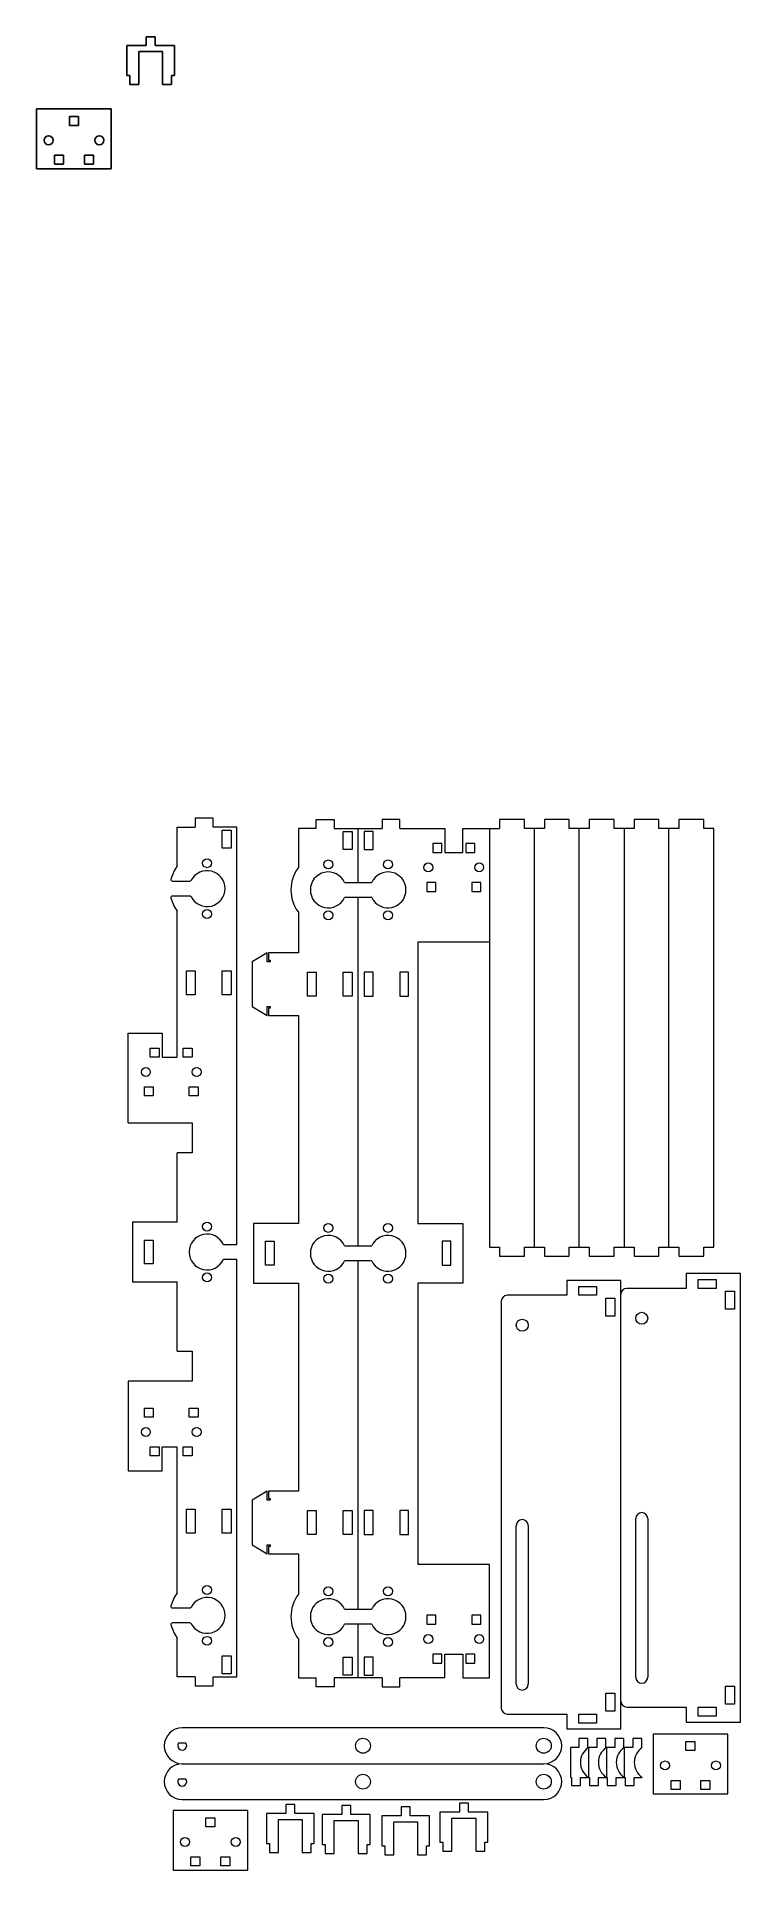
# Model space of a CAD drawing. Header units: millimetres. Extents: x 51 to 287, y -463 to 150.
import ezdxf

# ---------------------------------------------------------------- set-up
doc = ezdxf.new("R2010")
doc.units = ezdxf.units.MM

msp = doc.modelspace()

# ---------------------------------------------------------------- linework, layer by layer
for p, q in [((87.71, 150.05), (87.71, 147.05)), ((90.71, 150.05), (87.71, 150.05)), ((90.71, 147.05), (90.71, 150.05)), ((81.21, 147.05), (81.21, 137.05)), ((87.71, 147.05), (81.21, 147.05)), ((85.21, 145.05), (93.21, 145.05)), ((85.21, 134.05), (85.21, 145.05)), ((97.21, 147.05), (90.71, 147.05)), ((93.21, 145.05), (93.21, 134.05)), ((97.21, 137.05), (97.21, 147.05)), ((81.21, 137.05), (82.21, 137.05)), ((82.21, 137.05), (82.21, 134.05)), ((96.21, 134.05), (96.21, 137.05)), ((96.21, 137.05), (97.21, 137.05)), ((82.21, 134.05), (85.21, 134.05)), ((93.21, 134.05), (96.21, 134.05)), ((76.04, 125.9), (51.04, 125.9)), ((51.04, 125.9), (51.04, 105.9)), ((62.04, 123.4), (65.04, 123.4)), ((62.04, 120.4), (62.04, 123.4)), ((65.04, 123.4), (65.04, 120.4)), ((76.04, 105.9), (76.04, 125.9)), ((65.04, 120.4), (62.04, 120.4)), ((57.04, 107.4), (57.04, 110.4)), ((57.04, 110.4), (60.04, 110.4)), ((60.04, 110.4), (60.04, 107.4)), ((67.04, 107.4), (67.04, 110.4)), ((67.04, 110.4), (70.04, 110.4)), ((70.04, 110.4), (70.04, 107.4)), ((51.04, 105.9), (76.04, 105.9)), ((60.04, 107.4), (57.04, 107.4)), ((70.04, 107.4), (67.04, 107.4))]:
    msp.add_line(p, q)
at = {"lineweight": 0}
for p, q in [((98.09, -127.29), (98.09, -114.29)), ((98.09, -114.29), (104.09, -114.29)), ((104.09, -111.29), (104.09, -114.29)), ((110.09, -111.29), (104.09, -111.29)), ((110.09, -114.29), (110.09, -111.29)), ((118.09, -114.29), (110.09, -114.29)), ((113.09, -121.29), (113.09, -115.29)), ((113.09, -115.29), (116.09, -115.29)), ((116.09, -115.29), (116.09, -121.29)), ((118.09, -253.79), (118.09, -114.29)), ((144.64, -114.72), (138.64, -114.72)), ((138.64, -114.72), (138.64, -127.72)), ((144.64, -114.72), (144.64, -111.72)), ((144.64, -111.72), (150.64, -111.72)), ((150.64, -111.72), (150.64, -114.72)), ((150.64, -114.72), (166.64, -114.72)), ((153.64, -121.72), (153.64, -115.72)), ((153.64, -115.72), (156.64, -115.72)), ((156.64, -115.72), (156.64, -121.72)), ((158.64, -132.72), (158.64, -114.72)), ((160.64, -115.72), (160.64, -121.72)), ((163.64, -115.72), (160.64, -115.72)), ((163.64, -121.72), (163.64, -115.72)), ((172.64, -111.72), (166.64, -111.72)), ((166.64, -111.72), (166.64, -114.72)), ((172.64, -114.72), (172.64, -111.72)), ((172.64, -114.72), (187.64, -114.72)), ((187.64, -114.72), (187.64, -122.72)), ((193.64, -122.72), (193.64, -114.72)), ((193.64, -114.72), (205.99, -114.72)), ((202.64, -114.72), (202.64, -254.72)), ((214.29, -111.72), (205.99, -111.72)), ((205.99, -111.72), (205.99, -114.72)), ((214.29, -114.72), (214.29, -111.72)), ((220.99, -114.72), (214.29, -114.72)), ((217.64, -254.72), (217.64, -114.72)), ((229.29, -111.72), (220.99, -111.72)), ((220.99, -111.72), (220.99, -114.72)), ((229.29, -114.72), (229.29, -111.72)), ((235.99, -114.72), (229.29, -114.72)), ((232.64, -254.72), (232.64, -114.72)), ((244.29, -111.72), (235.99, -111.72)), ((235.99, -111.72), (235.99, -114.72)), ((244.29, -114.72), (244.29, -111.72)), ((250.99, -114.72), (244.29, -114.72)), ((247.64, -114.72), (247.64, -254.72)), ((259.29, -111.72), (250.99, -111.72)), ((250.99, -111.72), (250.99, -114.72)), ((259.29, -114.72), (259.29, -111.72)), ((265.99, -114.72), (259.29, -114.72)), ((262.64, -254.72), (262.64, -114.72)), ((274.29, -111.72), (265.99, -111.72)), ((265.99, -111.72), (265.99, -114.72)), ((274.29, -114.72), (274.29, -111.72)), ((277.64, -114.72), (274.29, -114.72)), ((277.64, -254.72), (277.64, -114.72)), ((116.09, -121.29), (113.09, -121.29)), ((156.64, -121.72), (153.64, -121.72)), ((160.64, -121.72), (163.64, -121.72)), ((183.64, -119.72), (183.64, -122.72)), ((186.64, -119.72), (183.64, -119.72)), ((186.64, -122.72), (186.64, -119.72)), ((197.64, -119.72), (194.64, -119.72)), ((194.64, -119.72), (194.64, -122.72)), ((197.64, -122.72), (197.64, -119.72)), ((183.64, -122.72), (186.64, -122.72)), ((187.64, -122.72), (193.64, -122.72)), ((194.64, -122.72), (197.64, -122.72)), ((96.47, -132.29), (102.32, -132.29)), ((154.1, -132.72), (163.19, -132.72)), ((181.64, -132.72), (181.64, -135.72)), ((184.64, -132.72), (181.64, -132.72)), ((184.64, -135.72), (184.64, -132.72)), ((196.64, -132.72), (196.64, -135.72)), ((199.64, -132.72), (196.64, -132.72)), ((199.64, -135.72), (199.64, -132.72)), ((102.32, -137.29), (96.47, -137.29)), ((163.19, -137.72), (154.1, -137.72)), ((158.64, -254.22), (158.64, -137.72)), ((181.64, -135.72), (184.64, -135.72)), ((196.64, -135.72), (199.64, -135.72)), ((98.09, -191.11), (98.09, -142.29)), ((138.64, -142.72), (138.64, -156.22)), ((178.64, -152.72), (178.64, -246.72)), ((202.64, -152.72), (178.64, -152.72)), ((128.14, -156.22), (123.14, -159.22)), ((123.14, -159.22), (123.14, -174.22)), ((128.14, -159.22), (128.14, -156.22)), ((129.14, -159.22), (128.14, -159.22)), ((138.64, -156.22), (128.64, -156.22)), ((128.64, -156.22), (128.64, -158.72)), ((128.64, -158.72), (129.14, -158.72)), ((129.14, -158.72), (129.14, -159.22)), ((101.19, -170.29), (101.19, -162.29)), ((101.19, -162.29), (104.09, -162.29)), ((104.09, -162.29), (104.09, -170.29)), ((113.09, -170.29), (113.09, -162.29)), ((113.09, -162.29), (116.09, -162.29)), ((116.09, -162.29), (116.09, -170.29)), ((141.74, -162.72), (144.64, -162.72)), ((141.74, -170.72), (141.74, -162.72)), ((144.64, -162.72), (144.64, -170.72)), ((153.64, -170.72), (153.64, -162.72)), ((153.64, -162.72), (156.64, -162.72)), ((156.64, -162.72), (156.64, -170.72)), ((160.64, -162.72), (160.64, -170.72)), ((163.64, -162.72), (160.64, -162.72)), ((163.64, -170.72), (163.64, -162.72)), ((172.64, -162.72), (172.64, -170.72)), ((175.54, -162.72), (172.64, -162.72)), ((175.54, -170.72), (175.54, -162.72)), ((104.09, -170.29), (101.19, -170.29)), ((116.09, -170.29), (113.09, -170.29)), ((144.64, -170.72), (141.74, -170.72)), ((156.64, -170.72), (153.64, -170.72)), ((160.64, -170.72), (163.64, -170.72)), ((172.64, -170.72), (175.54, -170.72)), ((123.14, -174.22), (128.14, -177.22)), ((128.14, -174.22), (129.14, -174.22)), ((128.14, -177.22), (128.14, -174.22)), ((128.64, -174.76), (128.64, -177.23)), ((129.14, -174.76), (128.64, -174.76)), ((128.64, -177.23), (138.64, -177.23)), ((129.14, -174.22), (129.14, -174.76)), ((138.64, -177.23), (138.64, -246.72)), ((81.67, -183.11), (93.09, -183.11)), ((81.67, -213.11), (81.67, -183.11)), ((93.09, -183.11), (93.09, -191.11)), ((89.09, -188.11), (92.09, -188.11)), ((89.09, -191.11), (89.09, -188.11)), ((92.09, -188.11), (92.09, -191.11)), ((100.09, -188.11), (103.09, -188.11)), ((100.09, -191.11), (100.09, -188.11)), ((103.09, -188.11), (103.09, -191.11)), ((92.09, -191.11), (89.09, -191.11)), ((93.09, -191.11), (98.09, -191.11)), ((103.09, -191.11), (100.09, -191.11)), ((87.09, -204.11), (87.09, -201.11)), ((87.09, -201.11), (90.09, -201.11)), ((90.09, -201.11), (90.09, -204.11)), ((102.09, -201.11), (105.09, -201.11)), ((102.09, -204.11), (102.09, -201.11)), ((105.09, -201.11), (105.09, -204.11)), ((90.09, -204.11), (87.09, -204.11)), ((105.09, -204.11), (102.09, -204.11)), ((81.67, -213.11), (103.09, -213.11)), ((103.09, -213.11), (103.09, -223.11)), ((103.09, -223.11), (98.09, -223.11)), ((98.09, -246.29), (98.09, -223.11)), ((98.09, -246.29), (83.09, -246.29)), ((83.09, -246.29), (83.09, -266.29)), ((138.64, -246.72), (123.64, -246.72)), ((123.64, -246.72), (123.64, -266.72)), ((178.64, -246.72), (193.64, -246.72)), ((193.64, -246.72), (193.64, -266.72)), ((87.09, -260.29), (87.09, -252.29)), ((87.09, -252.29), (89.99, -252.29)), ((89.99, -252.29), (89.99, -260.29)), ((113.54, -253.79), (118.09, -253.79)), ((127.64, -260.72), (127.64, -252.72)), ((127.64, -252.72), (130.54, -252.72)), ((130.54, -252.72), (130.54, -260.72)), ((154.1, -254.22), (163.19, -254.22)), ((189.64, -252.72), (186.74, -252.72)), ((186.74, -252.72), (186.74, -260.72)), ((189.64, -260.72), (189.64, -252.72)), ((202.64, -254.72), (205.99, -254.72)), ((205.99, -254.72), (205.99, -257.72)), ((214.29, -257.72), (214.29, -254.72)), ((214.29, -254.72), (220.99, -254.72)), ((220.99, -254.72), (220.99, -257.72)), ((229.29, -257.72), (229.29, -254.72)), ((229.29, -254.72), (235.99, -254.72)), ((235.99, -254.72), (235.99, -257.72)), ((244.29, -257.72), (244.29, -254.72)), ((244.29, -254.72), (250.99, -254.72)), ((250.99, -254.72), (250.99, -257.72)), ((259.29, -257.72), (259.29, -254.72)), ((259.29, -254.72), (265.99, -254.72)), ((265.99, -254.72), (265.99, -257.72)), ((274.29, -257.72), (274.29, -254.72)), ((274.29, -254.72), (277.64, -254.72)), ((89.99, -260.29), (87.09, -260.29)), ((118.09, -258.79), (113.54, -258.79)), ((118.09, -398.29), (118.09, -258.79)), ((130.54, -260.72), (127.64, -260.72)), ((163.19, -259.22), (154.1, -259.22)), ((158.64, -375.72), (158.64, -259.22)), ((186.74, -260.72), (189.64, -260.72)), ((205.99, -257.72), (214.29, -257.72)), ((220.99, -257.72), (229.29, -257.72)), ((235.99, -257.72), (244.29, -257.72)), ((250.99, -257.72), (259.29, -257.72)), ((265.99, -257.72), (274.29, -257.72)), ((286.54, -263.44), (268.44, -263.44)), ((268.44, -263.44), (268.44, -268.44)), ((286.54, -413.44), (286.54, -263.44)), ((83.09, -266.29), (98.09, -266.29)), ((98.09, -289.48), (98.09, -266.29)), ((123.64, -266.72), (138.64, -266.72)), ((138.64, -266.72), (138.64, -336.22)), ((178.64, -266.72), (178.64, -360.72)), ((193.64, -266.72), (178.64, -266.72)), ((228.44, -265.77), (228.44, -270.77)), ((246.54, -265.77), (228.44, -265.77)), ((232.44, -267.77), (238.44, -267.77)), ((232.44, -270.77), (232.44, -267.77)), ((238.44, -267.77), (238.44, -270.77)), ((246.54, -415.77), (246.54, -265.77)), ((268.44, -268.44), (248.54, -268.44)), ((272.44, -265.44), (278.44, -265.44)), ((272.44, -268.44), (272.44, -265.44)), ((278.44, -268.44), (272.44, -268.44)), ((278.44, -265.44), (278.44, -268.44)), ((281.54, -269.44), (284.54, -269.44)), ((281.54, -275.44), (281.54, -269.44)), ((284.54, -269.44), (284.54, -275.44)), ((206.54, -272.77), (206.54, -408.77)), ((228.44, -270.77), (208.54, -270.77)), ((238.44, -270.77), (232.44, -270.77)), ((241.54, -271.77), (244.54, -271.77)), ((241.54, -277.77), (241.54, -271.77)), ((244.54, -271.77), (244.54, -277.77)), ((284.54, -275.44), (281.54, -275.44)), ((244.54, -277.77), (241.54, -277.77)), ((98.09, -289.48), (103.09, -289.48)), ((103.09, -289.48), (103.09, -299.48)), ((81.67, -299.48), (81.67, -329.48)), ((103.09, -299.48), (81.67, -299.48)), ((87.09, -308.48), (90.09, -308.48)), ((87.09, -311.48), (87.09, -308.48)), ((90.09, -311.48), (87.09, -311.48)), ((90.09, -308.48), (90.09, -311.48)), ((102.09, -308.48), (105.09, -308.48)), ((102.09, -311.48), (102.09, -308.48)), ((105.09, -311.48), (102.09, -311.48)), ((105.09, -308.48), (105.09, -311.48)), ((89.09, -321.48), (92.09, -321.48)), ((89.09, -324.48), (89.09, -321.48)), ((92.09, -324.48), (89.09, -324.48)), ((92.09, -321.48), (92.09, -324.48)), ((93.09, -329.48), (93.09, -321.48)), ((93.09, -321.48), (98.09, -321.48)), ((98.09, -370.29), (98.09, -321.48)), ((100.09, -321.48), (103.09, -321.48)), ((100.09, -324.48), (100.09, -321.48)), ((103.09, -324.48), (100.09, -324.48)), ((103.09, -321.48), (103.09, -324.48)), ((81.67, -329.48), (93.09, -329.48)), ((128.14, -336.22), (123.14, -339.22)), ((128.14, -339.22), (128.14, -336.22)), ((138.64, -336.22), (128.64, -336.22)), ((128.64, -336.22), (128.64, -338.72)), ((101.19, -342.29), (104.09, -342.29)), ((101.19, -350.29), (101.19, -342.29)), ((104.09, -342.29), (104.09, -350.29)), ((113.09, -342.29), (116.09, -342.29)), ((113.09, -350.29), (113.09, -342.29)), ((116.09, -342.29), (116.09, -350.29)), ((123.14, -339.22), (123.14, -354.22)), ((129.14, -339.22), (128.14, -339.22)), ((128.64, -338.72), (129.14, -338.72)), ((129.14, -338.72), (129.14, -339.22)), ((141.74, -342.72), (144.64, -342.72)), ((141.74, -350.72), (141.74, -342.72)), ((144.64, -342.72), (144.64, -350.72)), ((153.64, -350.72), (153.64, -342.72)), ((153.64, -342.72), (156.64, -342.72)), ((156.64, -342.72), (156.64, -350.72)), ((160.64, -342.72), (160.64, -350.72)), ((163.64, -342.72), (160.64, -342.72)), ((163.64, -350.72), (163.64, -342.72)), ((172.64, -342.72), (172.64, -350.72)), ((175.54, -342.72), (172.64, -342.72)), ((175.54, -350.72), (175.54, -342.72)), ((211.54, -400.77), (211.54, -347.77)), ((215.54, -347.77), (215.54, -400.77)), ((251.54, -398.44), (251.54, -345.44)), ((255.54, -345.44), (255.54, -398.44)), ((104.09, -350.29), (101.19, -350.29)), ((116.09, -350.29), (113.09, -350.29)), ((123.14, -354.22), (128.14, -357.22)), ((128.14, -354.22), (129.14, -354.22)), ((128.14, -357.22), (128.14, -354.22)), ((128.64, -354.72), (128.64, -357.22)), ((129.14, -354.72), (128.64, -354.72)), ((129.14, -354.22), (129.14, -354.72)), ((144.64, -350.72), (141.74, -350.72)), ((156.64, -350.72), (153.64, -350.72)), ((160.64, -350.72), (163.64, -350.72)), ((172.64, -350.72), (175.54, -350.72)), ((128.64, -357.22), (138.64, -357.22)), ((138.64, -357.22), (138.64, -370.72)), ((202.64, -360.72), (178.64, -360.72)), ((202.64, -398.72), (202.64, -360.72)), ((96.47, -375.29), (102.32, -375.29)), ((154.1, -375.72), (163.19, -375.72)), ((184.64, -377.72), (181.64, -377.72)), ((181.64, -377.72), (181.64, -380.72)), ((184.64, -380.72), (184.64, -377.72)), ((199.64, -377.72), (196.64, -377.72)), ((196.64, -377.72), (196.64, -380.72)), ((199.64, -380.72), (199.64, -377.72)), ((102.32, -380.29), (96.47, -380.29)), ((98.09, -398.29), (98.09, -385.29)), ((138.64, -385.72), (138.64, -398.72)), ((163.19, -380.72), (154.1, -380.72)), ((158.64, -398.72), (158.64, -380.72)), ((181.64, -380.72), (184.64, -380.72)), ((196.64, -380.72), (199.64, -380.72)), ((113.09, -391.29), (116.09, -391.29)), ((113.09, -397.29), (113.09, -391.29)), ((116.09, -391.29), (116.09, -397.29)), ((153.64, -397.72), (153.64, -391.72)), ((153.64, -391.72), (156.64, -391.72)), ((156.64, -391.72), (156.64, -397.72)), ((163.64, -391.72), (160.64, -391.72)), ((160.64, -391.72), (160.64, -397.72)), ((163.64, -397.72), (163.64, -391.72)), ((186.64, -390.72), (183.64, -390.72)), ((183.64, -390.72), (183.64, -393.72)), ((186.64, -393.72), (186.64, -390.72)), ((187.64, -390.72), (193.64, -390.72)), ((187.64, -398.72), (187.64, -390.72)), ((193.64, -390.72), (193.64, -398.72)), ((194.64, -390.72), (194.64, -393.72)), ((197.64, -390.72), (194.64, -390.72)), ((197.64, -393.72), (197.64, -390.72)), ((104.09, -398.29), (98.09, -398.29)), ((104.09, -398.29), (104.09, -401.29)), ((110.09, -398.29), (118.09, -398.29)), ((110.09, -401.29), (110.09, -398.29)), ((116.09, -397.29), (113.09, -397.29)), ((156.64, -397.72), (153.64, -397.72)), ((160.64, -397.72), (163.64, -397.72)), ((183.64, -393.72), (186.64, -393.72)), ((194.64, -393.72), (197.64, -393.72)), ((104.09, -401.29), (110.09, -401.29)), ((138.64, -398.72), (144.64, -398.72)), ((144.64, -401.72), (144.64, -398.72)), ((150.64, -401.72), (144.64, -401.72)), ((166.64, -398.72), (150.64, -398.72)), ((150.64, -398.72), (150.64, -401.72)), ((166.64, -398.72), (166.64, -401.72)), ((166.64, -401.72), (172.64, -401.72)), ((187.64, -398.72), (172.64, -398.72)), ((172.64, -401.72), (172.64, -398.72)), ((193.64, -398.72), (202.64, -398.72)), ((241.54, -403.77), (244.54, -403.77)), ((241.54, -409.77), (241.54, -403.77)), ((244.54, -403.77), (244.54, -409.77)), ((281.54, -407.44), (281.54, -401.44)), ((281.54, -401.44), (284.54, -401.44)), ((284.54, -401.44), (284.54, -407.44)), ((244.54, -409.77), (241.54, -409.77)), ((248.54, -408.44), (268.44, -408.44)), ((268.44, -408.44), (268.44, -413.44)), ((272.44, -411.44), (272.44, -408.44)), ((272.44, -408.44), (278.44, -408.44)), ((278.44, -408.44), (278.44, -411.44)), ((284.54, -407.44), (281.54, -407.44)), ((220.76, -415.38), (99.76, -415.38)), ((208.54, -410.77), (228.44, -410.77)), ((228.44, -410.77), (228.44, -415.77)), ((228.44, -415.77), (246.54, -415.77)), ((232.44, -410.77), (238.44, -410.77)), ((232.44, -413.77), (232.44, -410.77)), ((238.44, -413.77), (232.44, -413.77)), ((238.44, -410.77), (238.44, -413.77)), ((268.44, -413.44), (286.54, -413.44)), ((278.44, -411.44), (272.44, -411.44)), ((98.64, -420.38), (100.87, -420.38)), ((229.7, -421.94), (229.7, -431.94)), ((232.52, -421.94), (229.7, -421.94)), ((232.52, -418.94), (232.52, -421.94)), ((235.52, -418.94), (232.52, -418.94)), ((235.52, -421.94), (235.52, -418.94)), ((238.52, -421.94), (235.52, -421.94)), ((235.7, -421.94), (235.7, -431.94)), ((238.52, -418.94), (238.52, -421.94)), ((241.52, -418.94), (238.52, -418.94)), ((241.52, -421.94), (241.52, -418.94)), ((244.52, -421.94), (241.52, -421.94)), ((241.7, -421.94), (241.7, -431.94)), ((247.52, -418.94), (244.52, -418.94)), ((244.52, -418.94), (244.52, -421.94)), ((247.52, -421.94), (247.52, -418.94)), ((250.52, -421.94), (247.52, -421.94)), ((247.7, -421.94), (247.7, -431.94)), ((253.52, -418.94), (250.52, -418.94)), ((250.52, -418.94), (250.52, -421.94)), ((253.52, -421.94), (253.52, -418.94)), ((253.7, -421.94), (253.52, -421.94)), ((282.35, -417.47), (257.35, -417.47)), ((257.35, -417.47), (257.35, -437.47)), ((268.35, -419.97), (271.35, -419.97)), ((268.35, -422.97), (268.35, -419.97)), ((271.35, -422.97), (268.35, -422.97)), ((271.35, -419.97), (271.35, -422.97)), ((282.35, -437.47), (282.35, -417.47)), ((99.76, -427.38), (220.76, -427.38)), ((98.64, -432.38), (100.87, -432.38)), ((229.7, -431.94), (230.02, -431.94)), ((230.02, -431.94), (230.02, -434.69)), ((230.02, -434.69), (233.02, -434.69)), ((233.02, -431.94), (236.02, -431.94)), ((233.02, -434.69), (233.02, -431.94)), ((236.02, -431.94), (236.02, -434.69)), ((236.02, -434.69), (239.02, -434.69)), ((239.02, -434.69), (239.02, -431.94)), ((239.02, -431.94), (242.02, -431.94)), ((242.02, -431.94), (242.02, -434.69)), ((242.02, -434.69), (245.02, -434.69)), ((245.02, -434.69), (245.02, -431.94)), ((245.02, -431.94), (248.02, -431.94)), ((248.02, -431.94), (248.02, -434.69)), ((248.02, -434.69), (251.02, -434.69)), ((251.02, -431.94), (253.7, -431.94)), ((251.02, -434.69), (251.02, -431.94)), ((263.35, -435.97), (263.35, -432.97)), ((263.35, -432.97), (266.35, -432.97)), ((266.35, -432.97), (266.35, -435.97)), ((273.35, -435.97), (273.35, -432.97)), ((273.35, -432.97), (276.35, -432.97)), ((276.35, -432.97), (276.35, -435.97)), ((99.76, -439.38), (220.76, -439.38)), ((134.44, -441.01), (134.44, -444.01)), ((137.44, -441.01), (134.44, -441.01)), ((137.44, -444.01), (137.44, -441.01)), ((153.15, -441.4), (153.15, -444.4)), ((156.15, -441.4), (153.15, -441.4)), ((156.15, -444.4), (156.15, -441.4)), ((192.52, -440.62), (192.52, -443.62)), ((195.52, -440.62), (192.52, -440.62)), ((195.52, -443.62), (195.52, -440.62)), ((257.35, -437.47), (282.35, -437.47)), ((266.35, -435.97), (263.35, -435.97)), ((276.35, -435.97), (273.35, -435.97)), ((121.69, -443.02), (96.69, -443.02)), ((96.69, -443.02), (96.69, -463.02)), ((107.69, -445.52), (110.69, -445.52)), ((107.69, -448.52), (107.69, -445.52)), ((110.69, -445.52), (110.69, -448.52)), ((121.69, -463.02), (121.69, -443.02)), ((127.94, -444.01), (127.94, -454.01)), ((134.44, -444.01), (127.94, -444.01)), ((131.94, -446.01), (139.94, -446.01)), ((131.94, -457.01), (131.94, -446.01)), ((143.94, -444.01), (137.44, -444.01)), ((139.94, -446.01), (139.94, -457.01)), ((143.94, -454.01), (143.94, -444.01)), ((146.65, -444.4), (146.65, -454.4)), ((153.15, -444.4), (146.65, -444.4)), ((150.65, -446.4), (158.65, -446.4)), ((150.65, -457.4), (150.65, -446.4)), ((162.65, -444.4), (156.15, -444.4)), ((158.65, -446.4), (158.65, -457.4)), ((162.65, -454.4), (162.65, -444.4)), ((166.53, -444.8), (166.53, -454.8)), ((173.03, -444.8), (166.53, -444.8)), ((170.53, -446.8), (178.53, -446.8)), ((170.53, -457.8), (170.53, -446.8)), ((173.03, -441.8), (173.03, -444.8)), ((176.03, -441.8), (173.03, -441.8)), ((176.03, -444.8), (176.03, -441.8)), ((182.53, -444.8), (176.03, -444.8)), ((178.53, -446.8), (178.53, -457.8)), ((182.53, -454.8), (182.53, -444.8)), ((186.02, -443.62), (186.02, -453.62)), ((192.52, -443.62), (186.02, -443.62)), ((190.02, -445.62), (198.02, -445.62)), ((190.02, -456.62), (190.02, -445.62)), ((202.02, -443.62), (195.52, -443.62)), ((198.02, -445.62), (198.02, -456.62)), ((202.02, -453.62), (202.02, -443.62)), ((110.69, -448.52), (107.69, -448.52)), ((186.02, -453.62), (187.02, -453.62)), ((187.02, -453.62), (187.02, -456.62)), ((201.02, -456.62), (201.02, -453.62)), ((201.02, -453.62), (202.02, -453.62)), ((102.69, -461.52), (102.69, -458.52)), ((102.69, -458.52), (105.69, -458.52)), ((105.69, -458.52), (105.69, -461.52)), ((112.69, -461.52), (112.69, -458.52)), ((112.69, -458.52), (115.69, -458.52)), ((115.69, -458.52), (115.69, -461.52)), ((127.94, -454.01), (128.94, -454.01)), ((128.94, -454.01), (128.94, -457.01)), ((128.94, -457.01), (131.94, -457.01)), ((139.94, -457.01), (142.94, -457.01)), ((142.94, -457.01), (142.94, -454.01)), ((142.94, -454.01), (143.94, -454.01)), ((146.65, -454.4), (147.65, -454.4)), ((147.65, -454.4), (147.65, -457.4)), ((147.65, -457.4), (150.65, -457.4)), ((158.65, -457.4), (161.65, -457.4)), ((161.65, -457.4), (161.65, -454.4)), ((161.65, -454.4), (162.65, -454.4)), ((166.53, -454.8), (167.53, -454.8)), ((167.53, -454.8), (167.53, -457.8)), ((167.53, -457.8), (170.53, -457.8)), ((178.53, -457.8), (181.53, -457.8)), ((181.53, -457.8), (181.53, -454.8)), ((181.53, -454.8), (182.53, -454.8)), ((187.02, -456.62), (190.02, -456.62)), ((198.02, -456.62), (201.02, -456.62)), ((96.69, -463.02), (121.69, -463.02)), ((105.69, -461.52), (102.69, -461.52)), ((115.69, -461.52), (112.69, -461.52))]:
    msp.add_line(p, q, dxfattribs=at)
for centre in [(55.04, 115.4), (72.04, 115.4)]:
    msp.add_circle(centre, 1.5)
for centre, radius in [((108.09, -126.29), 1.5), ((148.64, -126.72), 1.5), ((168.64, -126.72), 1.5), ((182.14, -127.72), 1.5), ((199.14, -127.72), 1.5), ((108.09, -143.29), 1.5), ((148.64, -143.72), 1.5), ((168.64, -143.72), 1.5), ((87.59, -196.11), 1.5), ((104.59, -196.11), 1.5), ((108.09, -247.79), 1.5), ((148.64, -248.22), 1.5), ((168.64, -248.22), 1.5), ((108.09, -264.79), 1.5), ((148.64, -265.22), 1.5), ((168.64, -265.22), 1.5), ((213.54, -280.77), 2), ((253.54, -278.44), 2), ((87.59, -316.48), 1.5), ((104.59, -316.48), 1.5), ((108.09, -369.29), 1.5), ((148.64, -369.72), 1.5), ((168.64, -369.72), 1.5), ((108.09, -386.29), 1.5), ((148.64, -386.72), 1.5), ((168.64, -386.72), 1.5), ((182.14, -385.72), 1.5), ((199.14, -385.72), 1.5), ((160.26, -421.38), 2.5), ((220.76, -421.38), 2.5), ((261.35, -427.97), 1.5), ((278.35, -427.97), 1.5), ((160.26, -433.38), 2.5), ((220.76, -433.38), 2.5), ((100.69, -453.52), 1.5), ((117.69, -453.52), 1.5)]:
    msp.add_circle(centre, radius, dxfattribs=at)
for centre, radius, start, end in [((108.09, -134.79), 12.5, 143.1301, 165.52249), ((148.64, -135.22), 12.5, 143.1301, 216.8699), ((96.47, -131.79), 0.5, 165.52249, 270), ((102.32, -131.79), 0.5, 270, 332.51357), ((108.09, -134.79), 6, 207.48643, 152.51357), ((148.64, -135.22), 6, 24.62432, 335.37568), ((168.64, -135.22), 6, 204.62432, 155.37568), ((96.47, -137.79), 0.5, 90, 194.47751), ((108.09, -134.79), 12.5, 194.47751, 216.8699), ((102.32, -137.79), 0.5, 27.48643, 90), ((108.09, -256.29), 6, 24.62432, 335.37568), ((148.64, -256.72), 6, 24.62432, 335.37568), ((168.64, -256.72), 6, 204.62432, 155.37568), ((248.54, -270.44), 2, 90, 180), ((208.54, -272.77), 2, 90, 180), ((213.54, -347.77), 2, 0, 180), ((253.54, -345.44), 2, 0, 180), ((108.09, -377.79), 12.5, 143.1301, 165.52249), ((108.09, -377.79), 6, 207.48643, 152.51357), ((148.64, -378.22), 12.5, 143.1301, 216.8699), ((148.64, -378.22), 6, 24.62432, 335.37568), ((168.64, -378.22), 6, 204.62432, 155.37568), ((96.47, -374.79), 0.5, 165.52249, 270), ((102.32, -374.79), 0.5, 270, 332.51357), ((96.47, -380.79), 0.5, 90, 194.47751), ((108.09, -377.79), 12.5, 194.47751, 216.8699), ((102.32, -380.79), 0.5, 27.48643, 90), ((253.54, -398.44), 2, 180, 0), ((213.54, -400.77), 2, 180, 0), ((208.54, -408.77), 2, 180, 270), ((248.54, -406.44), 2, 180, 270), ((99.76, -421.38), 6, 90, 270), ((220.76, -421.38), 6, 270, 90), ((99.76, -421.38), 1.5, 138.18969, 41.81031), ((239.02, -426.94), 6, 123.55731, 236.44269), ((245.02, -426.94), 6, 123.55731, 236.44269), ((251.02, -426.94), 6, 123.55731, 236.44269), ((257.02, -426.94), 6, 123.55731, 236.44269), ((99.76, -433.38), 6, 90, 270), ((220.76, -433.38), 6, 270, 90), ((99.76, -433.38), 1.5, 138.18969, 41.81031)]:
    msp.add_arc(centre, radius, start, end, dxfattribs=at)

doc.saveas('drawing.dxf')
